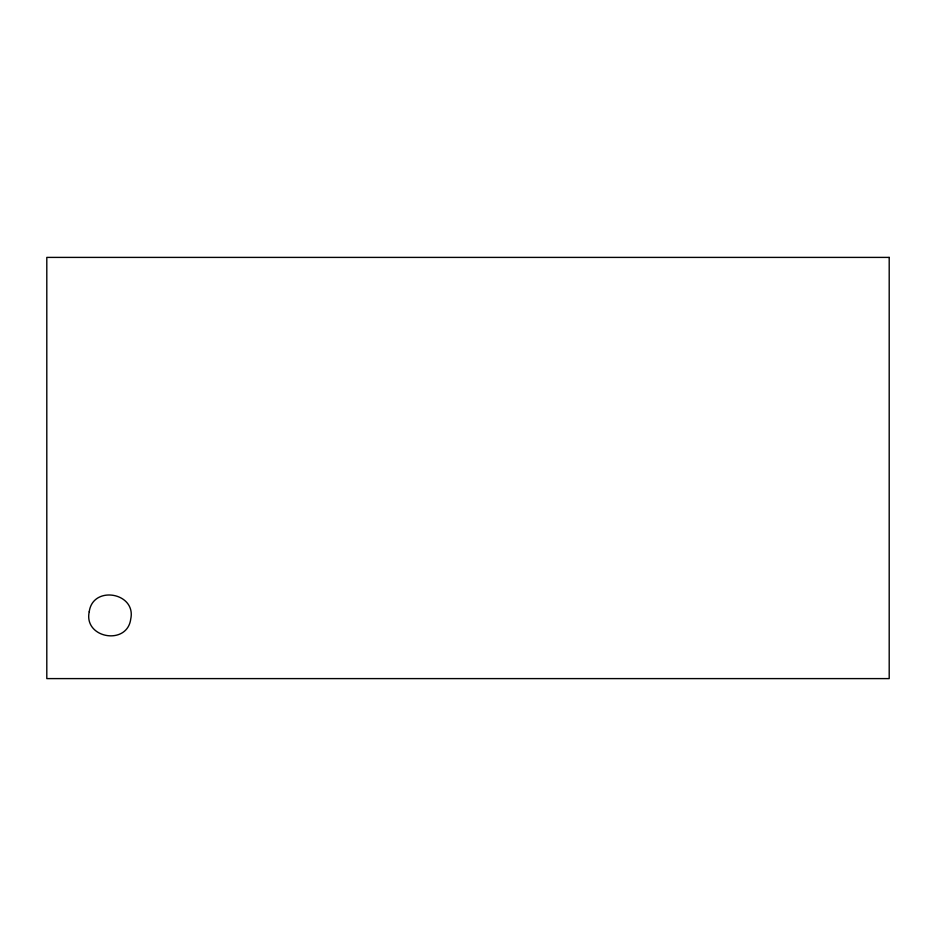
<?xml version="1.0" encoding="UTF-8"?>
<svg xmlns="http://www.w3.org/2000/svg" width="936" height="936" viewBox="0 0 936 936"><rect width="100%" height="100%" fill="white"/><g stroke="black" fill="none" stroke-linecap="round" stroke-linejoin="round"><path stroke-width="1.4" d="M89.236 611.758C83.374 638.258 127.179 645.992 130.724 619.082C136.586 592.582 92.781 584.848 89.236 611.758M889.2 257.4L46.8 257.4L46.8 678.6L889.2 678.6L889.2 257.4"/></g></svg>
